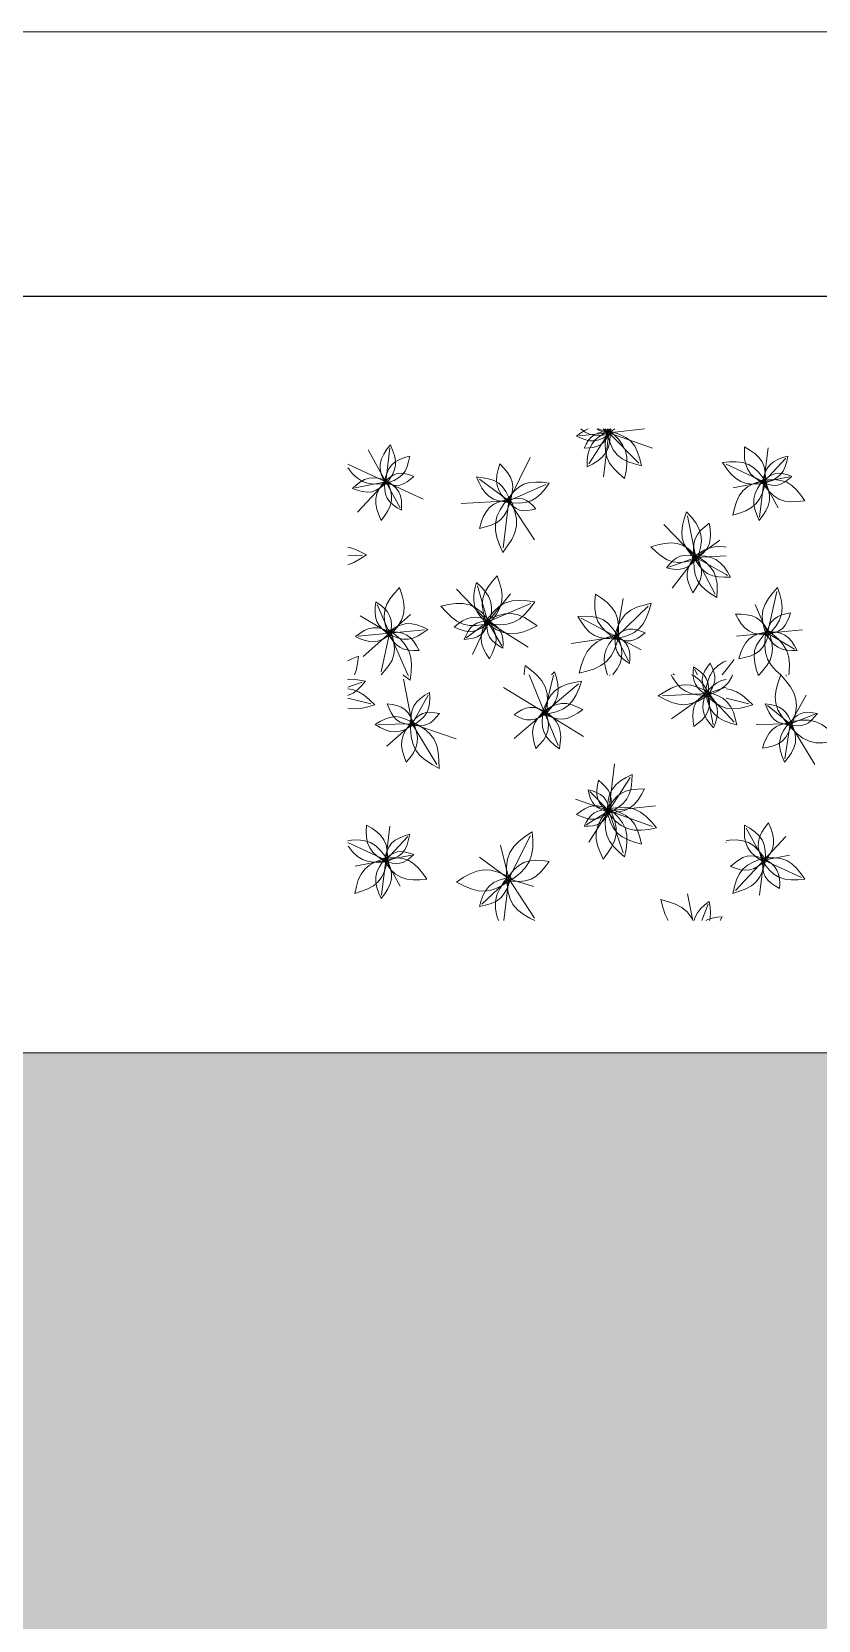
# Model space of a CAD drawing. Header units: metres. Extents: x 0 to 46.1, y -33.1 to 1.9.
# Drawn here: x 16.33 to 20.49, y -7 to 1.4 of the extents above; entities that cross this region are included whole.
import ezdxf

# ---------------------------------------------------------------- set-up
doc = ezdxf.new("R2010")
doc.units = ezdxf.units.M
doc.header["$LTSCALE"] = 0.02
doc.layers.add('AB_EXT_MASSIF', color=8, linetype='Continuous', lineweight=9)
for name, color, linetype, lineweight, true_color in [('DIM', 7, 'Continuous', 13, 0x000000), ('SEEN', 7, 'Continuous', 20, 0x000000), ('SITE', 7, 'Continuous', 25, 0x000000)]:
    doc.layers.add(name, color=color, linetype=linetype, lineweight=lineweight, true_color=true_color)
doc.layers.add('FILL_chambre', color=7, linetype='Continuous', true_color=0xf2e5d8)

msp = doc.modelspace()

# ---------------------------------------------------------------- hatches: boundary and pattern name
at = {"layer": 'FILL_chambre'}
msp.add_hatch(color=256, dxfattribs=at).paths.add_polyline_path([(38.3, -13), (38.3, -4), (5.9, -4), (5.9, -13), (38.3, -13)])

# ---------------------------------------------------------------- linework, layer by layer
at = {"layer": 'AB_EXT_MASSIF', "lineweight": 9, "true_color": 0x606060, "transparency": 33554597}
for points in [[(19.3929, -0.7186), (19.3713, -0.7345), (19.3495, -0.7482), (19.3273, -0.7583), (19.3046, -0.7634), (19.2813, -0.7631), (19.2575, -0.758), (19.2333, -0.7491), (19.2089, -0.7382), (19.2305, -0.7224), (19.2523, -0.7086), (19.2713, -0.7)], [(19.38, -0.72), (19.2236, -0.7366)], [(19.3945, -0.7252), (19.3632, -0.731), (19.3328, -0.7345), (19.3038, -0.7338), (19.2769, -0.7276), (19.252, -0.7153), (19.2323, -0.7)], [(19.3899, -0.7139), (19.3786, -0.735), (19.3664, -0.7546), (19.3524, -0.7713), (19.3361, -0.7842), (19.3172, -0.7931), (19.296, -0.7982), (19.2731, -0.8004), (19.2491, -0.8011), (19.2604, -0.78), (19.2726, -0.7604), (19.2866, -0.7437), (19.3029, -0.7308), (19.3218, -0.7219), (19.343, -0.7168), (19.3659, -0.7146), (19.3899, -0.7139)], [(19.3887, -0.7064), (19.3873, -0.7397), (19.3838, -0.7717), (19.3763, -0.8012), (19.3636, -0.8273), (19.3453, -0.8499), (19.3218, -0.8691), (19.2943, -0.8858), (19.2646, -0.9011), (19.266, -0.8677), (19.2695, -0.8358), (19.2769, -0.8063), (19.2896, -0.7802), (19.308, -0.7576), (19.3315, -0.7384), (19.359, -0.7217), (19.3887, -0.7064)], [(19.38, -0.72), (19.2745, -0.8855)], [(19.3883, -0.7284), (19.3647, -0.722), (19.3425, -0.7143), (19.3227, -0.7042), (19.3175, -0.7)], [(19.38, -0.72), (19.324, -0.7)], [(19.3842, -0.7322), (19.364, -0.7148), (19.3492, -0.7)], [(19.38, -0.72), (19.3522, -0.9536)], [(19.3597, -0.7222), (19.3899, -0.7)], [(19.3776, -0.7405), (19.3606, -0.7014), (19.3601, -0.7)], [(19.38, -0.72), (19.3603, -0.7)], [(19.3737, -0.7017), (19.4039, -0.7278), (19.4311, -0.7549), (19.453, -0.7838), (19.468, -0.8151), (19.4754, -0.849), (19.4758, -0.8853), (19.4709, -0.9234), (19.4631, -0.9625), (19.433, -0.9364), (19.4058, -0.9093), (19.3838, -0.8804), (19.3689, -0.8491), (19.3615, -0.8152), (19.3611, -0.7789), (19.366, -0.7408), (19.3737, -0.7017)], [(19.3658, -0.7288), (19.3812, -0.7)], [(19.367, -0.7068), (19.404, -0.7168), (19.4389, -0.7289), (19.47, -0.7449), (19.496, -0.7657), (19.5166, -0.792), (19.5321, -0.8233), (19.5438, -0.8584), (19.5533, -0.8955), (19.5163, -0.8855), (19.4814, -0.8734), (19.4503, -0.8575), (19.4243, -0.8366), (19.4037, -0.8103), (19.3882, -0.779), (19.3765, -0.7439), (19.367, -0.7068)], [(19.3708, -0.7345), (19.3722, -0.7)], [(19.38, -0.72), (19.3731, -0.7)], [(19.38, -0.72), (19.5682, -0.7)], [(19.38, -0.72), (19.4123, -0.7)], [(19.38, -0.72), (19.3927, -0.7)], [(19.38, -0.72), (19.3824, -0.7)], [(19.38, -0.72), (19.5384, -0.8804)], [(19.38, -0.72), (19.6103, -0.8022)], [(18.2, -0.98), (18.1064, -0.8111)], [(18.1982, -0.9948), (18.1861, -0.9665), (18.1763, -0.9385), (18.1708, -0.911), (18.171, -0.8842), (18.1773, -0.8582), (18.1892, -0.8328), (18.2055, -0.808), (18.2241, -0.7835), (18.2362, -0.8118), (18.246, -0.8398), (18.2515, -0.8673), (18.2513, -0.8941), (18.245, -0.9201), (18.2331, -0.9454), (18.2168, -0.9703), (18.1982, -0.9948)], [(18.2, -0.98), (18.222, -0.8004)], [(20.2077, -0.9939), (20.1795, -0.9771), (20.1535, -0.959), (20.1315, -0.9387), (20.1149, -0.9155), (20.104, -0.889), (20.0984, -0.8597), (20.0969, -0.828), (20.0975, -0.7952), (20.1258, -0.812), (20.1518, -0.8301), (20.1737, -0.8504), (20.1904, -0.8736), (20.2013, -0.9), (20.2069, -0.9294), (20.2084, -0.9611), (20.2077, -0.9939)], [(20.2, -0.98), (20.222, -0.8004)], [(18.2, -0.98), (18, -0.8867)], [(18.2165, -0.9877), (18.179, -0.9911), (18.1427, -0.9919), (18.1087, -0.9879), (18.0776, -0.9775), (18.0497, -0.9603), (18.0247, -0.9369), (18.002, -0.9086), (18, -0.9057)], [(18.1904, -0.9903), (18.1969, -0.962), (18.2049, -0.9352), (18.216, -0.9112), (18.231, -0.8909), (18.2502, -0.8745), (18.2734, -0.8618), (18.2995, -0.8519), (18.3273, -0.8435), (18.3209, -0.8718), (18.3128, -0.8986), (18.3017, -0.9226), (18.2867, -0.9429), (18.2675, -0.9593), (18.2444, -0.972), (18.2182, -0.9819), (18.1904, -0.9903)], [(18.8535, -1.0947), (18.8319, -1.0721), (18.8127, -1.0489), (18.7977, -1.0247), (18.7884, -0.9991), (18.7852, -0.9721), (18.7875, -0.9437), (18.7942, -0.9143), (18.8032, -0.8844), (18.8248, -0.907), (18.844, -0.9302), (18.859, -0.9544), (18.8683, -0.98), (18.8716, -1.007), (18.8692, -1.0354), (18.8625, -1.0648), (18.8535, -1.0947)], [(18.85, -1.08), (18.964, -0.8519)], [(20, -0.9057), (19.9805, -0.8776), (20, -0.8759)], [(20, -0.8759), (20.018, -0.8742), (20.0543, -0.8734), (20.0883, -0.8775), (20.1194, -0.8878), (20.1473, -0.905), (20.1723, -0.9285), (20.195, -0.9568), (20.2165, -0.9877)], [(20.2, -0.98), (20, -0.8867)], [(20.2165, -0.9877), (20.179, -0.9911), (20.1427, -0.9919), (20.1087, -0.9879), (20.0776, -0.9775), (20.0497, -0.9603), (20.0247, -0.9369), (20.002, -0.9086), (20, -0.9057)], [(20.1904, -0.9903), (20.1969, -0.962), (20.2049, -0.9352), (20.216, -0.9112), (20.231, -0.8909), (20.2502, -0.8745), (20.2734, -0.8618), (20.2995, -0.8519), (20.3273, -0.8435), (20.3209, -0.8718), (20.3128, -0.8986), (20.3017, -0.9226), (20.2867, -0.9429), (20.2675, -0.9593), (20.2444, -0.972), (20.2182, -0.9819), (20.1904, -0.9903)], [(20.2, -0.98), (20.3163, -0.8552)], [(18.2133, -0.9774), (18.1922, -0.9959), (18.1708, -1.0122), (18.1485, -1.0246), (18.1253, -1.032), (18.101, -1.0339), (18.0757, -1.0307), (18.0497, -1.0236), (18.0232, -1.0144), (18.0443, -0.9959), (18.0658, -0.9796), (18.088, -0.9671), (18.1112, -0.9598), (18.1355, -0.9579), (18.1608, -0.9611), (18.1869, -0.9682), (18.2133, -0.9774)], [(18.2, -0.98), (18.0384, -1.0114)], [(18.2, -0.98), (18.05, -1.1408)], [(18.2019, -0.9647), (18.2144, -0.994), (18.2246, -1.023), (18.2302, -1.0514), (18.23, -1.0792), (18.2235, -1.1061), (18.2111, -1.1324), (18.1943, -1.1581), (18.175, -1.1835), (18.1625, -1.1542), (18.1523, -1.1252), (18.1467, -1.0967), (18.1469, -1.069), (18.1534, -1.042), (18.1658, -1.0158), (18.1826, -0.9901), (18.2019, -0.9647)], [(18.1888, -0.9822), (18.2065, -0.9667), (18.2245, -0.953), (18.2432, -0.9426), (18.2627, -0.9364), (18.283, -0.9348), (18.3042, -0.9375), (18.3261, -0.9435), (18.3482, -0.9512), (18.3306, -0.9666), (18.3126, -0.9803), (18.2939, -0.9908), (18.2744, -0.997), (18.2541, -0.9985), (18.2329, -0.9958), (18.211, -0.9899), (18.1888, -0.9822)], [(18.1937, -0.9687), (18.2167, -0.9824), (18.2379, -0.9971), (18.2557, -1.0136), (18.2693, -1.0325), (18.2781, -1.054), (18.2827, -1.0779), (18.2839, -1.1036), (18.2834, -1.1304), (18.2604, -1.1167), (18.2392, -1.102), (18.2214, -1.0855), (18.2078, -1.0666), (18.199, -1.045), (18.1944, -1.0211), (18.1932, -0.9954), (18.1937, -0.9687)], [(18.2, -0.98), (18.2762, -1.1174)], [(18.2, -0.98), (18.3983, -1.0724)], [(18.8628, -1.0895), (18.8301, -1.0858), (18.799, -1.0802), (18.7706, -1.0708), (18.7459, -1.0565), (18.725, -1.037), (18.7078, -1.0126), (18.6933, -0.9844), (18.6804, -0.9543), (18.713, -0.9579), (18.7441, -0.9636), (18.7725, -0.9729), (18.7973, -0.9872), (18.8181, -1.0067), (18.8353, -1.0312), (18.8498, -1.0593), (18.8628, -1.0895)], [(18.85, -1.08), (18.695, -0.9651)], [(18.8338, -1.087), (18.8554, -1.0577), (18.8781, -1.0309), (18.9029, -1.0089), (18.9303, -0.993), (18.9606, -0.9838), (18.9936, -0.9808), (19.0287, -0.9825), (19.0648, -0.9868), (19.0432, -1.0161), (19.0205, -1.0429), (18.9958, -1.0649), (18.9684, -1.0808), (18.938, -1.09), (18.905, -1.093), (18.87, -1.0913), (18.8338, -1.087)], [(18.85, -1.08), (19.0463, -0.9948)], [(20.2124, -0.9668), (20.2041, -1.0032), (20.1937, -1.0378), (20.1794, -1.0687), (20.1601, -1.0949), (20.1353, -1.116), (20.1054, -1.1324), (20.0717, -1.1452), (20.0359, -1.156), (20.0442, -1.1195), (20.0546, -1.085), (20.0689, -1.054), (20.0882, -1.0278), (20.113, -1.0067), (20.1428, -0.9904), (20.1765, -0.9776), (20.2124, -0.9668)], [(20.2, -0.98), (20.0384, -1.0114)], [(20.2019, -0.9647), (20.2144, -0.994), (20.2246, -1.023), (20.2302, -1.0514), (20.23, -1.0792), (20.2235, -1.1061), (20.2111, -1.1324), (20.1943, -1.1581), (20.175, -1.1835), (20.1625, -1.1542), (20.1523, -1.1252), (20.1467, -1.0967), (20.1469, -1.069), (20.1534, -1.042), (20.1658, -1.0158), (20.1826, -0.9901), (20.2019, -0.9647)], [(20.2, -0.98), (20.1772, -1.166)], [(20.1837, -0.9724), (20.2207, -0.969), (20.2566, -0.9682), (20.2902, -0.9722), (20.321, -0.9824), (20.3485, -0.9994), (20.3732, -1.0226), (20.3957, -1.0506), (20.4169, -1.0811), (20.3799, -1.0845), (20.344, -1.0853), (20.3104, -1.0813), (20.2796, -1.0711), (20.252, -1.0541), (20.2274, -1.0309), (20.2049, -1.0029), (20.1837, -0.9724)], [(20.1888, -0.9822), (20.2065, -0.9667), (20.2245, -0.953), (20.2432, -0.9426), (20.2627, -0.9364), (20.283, -0.9348), (20.3042, -0.9375), (20.3261, -0.9435), (20.3482, -0.9512), (20.3306, -0.9666), (20.3126, -0.9803), (20.2939, -0.9908), (20.2744, -0.997), (20.2541, -0.9985), (20.2329, -0.9958), (20.211, -0.9899), (20.1888, -0.9822)], [(20.2, -0.98), (20.3355, -0.9537)], [(20.2, -0.98), (20.2762, -1.1174)], [(18.85, -1.08), (18.598, -1.0952)], [(18.8616, -1.069), (18.8523, -1.1007), (18.8412, -1.1306), (18.827, -1.1571), (18.8085, -1.1792), (18.7854, -1.1965), (18.7582, -1.2093), (18.7277, -1.2187), (18.6955, -1.2263), (18.7049, -1.1946), (18.7159, -1.1647), (18.7302, -1.1382), (18.7487, -1.1161), (18.7717, -1.0988), (18.799, -1.086), (18.8294, -1.0766), (18.8616, -1.069)], [(18.8524, -1.0595), (18.8695, -1.0986), (18.8834, -1.1374), (18.8912, -1.1754), (18.8913, -1.2126), (18.8828, -1.2488), (18.8665, -1.2841), (18.8442, -1.3187), (18.8187, -1.3529), (18.8015, -1.3138), (18.7877, -1.275), (18.7798, -1.237), (18.7798, -1.1998), (18.7882, -1.1636), (18.8045, -1.1283), (18.8268, -1.0937), (18.8524, -1.0595)], [(18.85, -1.08), (18.8214, -1.3295)], [(18.8391, -1.0768), (18.8619, -1.0712), (18.8842, -1.0674), (18.9055, -1.0668), (18.9255, -1.0703), (18.9443, -1.0783), (18.9618, -1.0905), (18.9784, -1.1059), (18.9944, -1.1229), (18.9717, -1.1284), (18.9494, -1.1322), (18.9281, -1.1329), (18.908, -1.1293), (18.8893, -1.1213), (18.8718, -1.1092), (18.8552, -1.0938), (18.8391, -1.0768)], [(18.85, -1.08), (18.9863, -1.2863)], [(19.8436, -1.3982), (19.8183, -1.3695), (19.7957, -1.3403), (19.7785, -1.31), (19.7683, -1.2783), (19.7655, -1.2451), (19.7697, -1.2105), (19.7792, -1.1748), (19.7915, -1.1386), (19.8169, -1.1672), (19.8394, -1.1965), (19.8566, -1.2268), (19.8669, -1.2585), (19.8697, -1.2917), (19.8655, -1.3263), (19.856, -1.3619), (19.8436, -1.3982)], [(19.84, -1.38), (19.7957, -1.1593)], [(19.84, -1.38), (19.6712, -1.2057)], [(19.8347, -1.3937), (19.83, -1.3637), (19.8275, -1.3346), (19.829, -1.307), (19.8358, -1.2815), (19.8481, -1.2582), (19.8657, -1.237), (19.8873, -1.2173), (19.9111, -1.1984), (19.9157, -1.2284), (19.9182, -1.2575), (19.9167, -1.285), (19.91, -1.3106), (19.8976, -1.3339), (19.88, -1.3551), (19.8584, -1.3748), (19.8347, -1.3937)], [(18, -1.3251), (18.0266, -1.3323), (18.0623, -1.3474), (18.0981, -1.3657), (18.0645, -1.3878), (18.0308, -1.4068), (18, -1.4189)], [(19.8579, -1.3842), (19.8216, -1.3953), (19.786, -1.4035), (19.7517, -1.4065), (19.7189, -1.4028), (19.6879, -1.3916), (19.6585, -1.3736), (19.6303, -1.3504), (19.6027, -1.3244), (19.639, -1.3133), (19.6745, -1.3051), (19.7089, -1.302), (19.7417, -1.3058), (19.7727, -1.317), (19.8021, -1.335), (19.8303, -1.3582), (19.8579, -1.3842)], [(19.8206, -1.3811), (19.8541, -1.359), (19.8879, -1.3399), (19.9219, -1.3266), (19.9564, -1.3207), (19.9913, -1.3228), (20, -1.3251)], [(19.84, -1.38), (19.9669, -1.2881)], [(18, -1.3711), (18.0759, -1.3669)], [(19.8517, -1.3759), (19.8351, -1.3954), (19.8179, -1.4131), (19.7995, -1.4274), (19.7794, -1.4372), (19.7577, -1.4422), (19.7344, -1.4427), (19.7098, -1.4399), (19.6846, -1.4351), (19.7012, -1.4156), (19.7184, -1.3979), (19.7369, -1.3836), (19.7569, -1.3737), (19.7786, -1.3688), (19.802, -1.3682), (19.8265, -1.3711), (19.8517, -1.3759)], [(19.84, -1.38), (19.698, -1.4304)], [(19.84, -1.38), (19.7143, -1.5425)], [(19.8412, -1.366), (19.8536, -1.3923), (19.8638, -1.4184), (19.8698, -1.4442), (19.8705, -1.4695), (19.8654, -1.4943), (19.855, -1.5186), (19.8404, -1.5426), (19.8237, -1.5663), (19.8113, -1.54), (19.8011, -1.5139), (19.7951, -1.4881), (19.7944, -1.4628), (19.7995, -1.438), (19.8099, -1.4137), (19.8245, -1.3897), (19.8412, -1.366)], [(19.8261, -1.3721), (19.8591, -1.3718), (19.8908, -1.3736), (19.9202, -1.3795), (19.9465, -1.3907), (19.9697, -1.4076), (19.9898, -1.4298), (20, -1.4448)], [(20, -1.4848), (19.9913, -1.4848), (19.9596, -1.483), (19.9302, -1.4771), (19.9039, -1.466), (19.8807, -1.449), (19.8606, -1.4268), (19.8427, -1.4006), (19.8261, -1.3721)], [(19.8316, -1.364), (19.8632, -1.3838), (19.8922, -1.405), (19.9166, -1.4286), (19.9349, -1.4553), (19.9466, -1.4856), (19.9522, -1.5191), (19.9531, -1.555), (19.9515, -1.5922), (19.9199, -1.5724), (19.8909, -1.5513), (19.8665, -1.5277), (19.8482, -1.5009), (19.8365, -1.4707), (19.8309, -1.4372), (19.83, -1.4013), (19.8316, -1.364)], [(19.84, -1.38), (20, -1.3711)], [(19.84, -1.38), (19.9419, -1.574)], [(19.84, -1.38), (20, -1.4707)], [(18.7362, -1.7383), (18.7239, -1.7017), (18.7145, -1.6657), (18.7104, -1.6307), (18.7133, -1.5972), (18.7238, -1.5652), (18.7413, -1.5347), (18.7641, -1.5053), (18.7899, -1.4765), (18.8022, -1.5131), (18.8116, -1.5491), (18.8157, -1.5841), (18.8128, -1.6176), (18.8023, -1.6495), (18.7848, -1.6801), (18.762, -1.7095), (18.7362, -1.7383)], [(20, -1.4448), (20.0077, -1.456), (20.0243, -1.4845), (20, -1.4848)], [(20, -1.4707), (20.0084, -1.4755)], [(18.216, -1.7981), (18.2043, -1.7616), (18.1954, -1.7257), (18.1919, -1.691), (18.1953, -1.6578), (18.2061, -1.6262), (18.2239, -1.5962), (18.247, -1.5673), (18.273, -1.539), (18.2847, -1.5756), (18.2936, -1.6115), (18.2971, -1.6462), (18.2937, -1.6794), (18.2829, -1.711), (18.2651, -1.741), (18.242, -1.7699), (18.216, -1.7981)], [(18.74, -1.72), (18.5738, -1.5468)], [(18.7445, -1.7357), (18.7202, -1.7124), (18.6983, -1.6884), (18.681, -1.6631), (18.6697, -1.6361), (18.6649, -1.6072), (18.666, -1.5766), (18.6717, -1.5447), (18.6799, -1.512), (18.7042, -1.5353), (18.7261, -1.5592), (18.7434, -1.5845), (18.7547, -1.6116), (18.7595, -1.6404), (18.7584, -1.6711), (18.7527, -1.703), (18.7445, -1.7357)], [(18.74, -1.72), (18.6851, -1.5299)], [(18.74, -1.72), (18.8605, -1.5725)], [(19.4284, -1.8171), (19.3957, -1.7953), (19.3657, -1.7722), (19.3407, -1.7467), (19.3222, -1.718), (19.3107, -1.6858), (19.3058, -1.6504), (19.3058, -1.6125), (19.3086, -1.5733), (19.3413, -1.5951), (19.3713, -1.6182), (19.3963, -1.6437), (19.4148, -1.6724), (19.4262, -1.7046), (19.4312, -1.74), (19.4311, -1.7779), (19.4284, -1.8171)], [(20.216, -1.7981), (20.2043, -1.7616), (20.1954, -1.7257), (20.1919, -1.691), (20.1953, -1.6578), (20.2061, -1.6262), (20.2239, -1.5962), (20.247, -1.5673), (20.273, -1.539), (20.2847, -1.5756), (20.2936, -1.6115), (20.2971, -1.6462), (20.2937, -1.6794), (20.2829, -1.711), (20.2651, -1.741), (20.242, -1.7699), (20.216, -1.7981)], [(20.22, -1.78), (20.2684, -1.5598)], [(18.2255, -1.7925), (18.2027, -1.7759), (18.182, -1.7583), (18.1649, -1.7392), (18.1526, -1.7181), (18.1454, -1.6946), (18.143, -1.6691), (18.1443, -1.642), (18.1475, -1.614), (18.1702, -1.6307), (18.191, -1.6482), (18.2081, -1.6673), (18.2204, -1.6884), (18.2276, -1.7119), (18.2299, -1.7374), (18.2287, -1.7645), (18.2255, -1.7925)], [(18.22, -1.78), (18.1537, -1.6283)], [(18.7587, -1.7262), (18.7189, -1.7345), (18.68, -1.7398), (18.643, -1.7396), (18.6084, -1.7323), (18.5764, -1.7173), (18.5467, -1.6952), (18.5189, -1.6676), (18.492, -1.6371), (18.5318, -1.6288), (18.5707, -1.6235), (18.6077, -1.6237), (18.6423, -1.631), (18.6743, -1.646), (18.704, -1.6681), (18.7318, -1.6957), (18.7587, -1.7262)], [(18.7204, -1.7184), (18.7571, -1.7009), (18.7936, -1.6864), (18.8296, -1.6777), (18.865, -1.6765), (18.8997, -1.6834), (18.9339, -1.6978), (18.9675, -1.718), (19.001, -1.7412), (18.9642, -1.7588), (18.9277, -1.7732), (18.8917, -1.7819), (18.8563, -1.7831), (18.8216, -1.7762), (18.7874, -1.7618), (18.7538, -1.7417), (18.7204, -1.7184)], [(18.7212, -1.728), (18.7464, -1.6943), (18.7729, -1.6635), (18.8017, -1.6382), (18.8335, -1.6201), (18.8687, -1.6097), (18.9069, -1.6065), (18.9474, -1.6088), (18.9891, -1.614), (18.9639, -1.6477), (18.9375, -1.6785), (18.9087, -1.7038), (18.8768, -1.7219), (18.8417, -1.7323), (18.8035, -1.7355), (18.763, -1.7332), (18.7212, -1.728)], [(18.74, -1.72), (18.9677, -1.6231)], [(19.4062, -1.8134), (19.4169, -1.7752), (19.4297, -1.7391), (19.4465, -1.7071), (19.4683, -1.6803), (19.4957, -1.6593), (19.5282, -1.6434), (19.5646, -1.6317), (19.6031, -1.6221), (19.5924, -1.6603), (19.5796, -1.6963), (19.5629, -1.7284), (19.541, -1.7551), (19.5136, -1.7762), (19.4811, -1.792), (19.4447, -1.8038), (19.4062, -1.8134)], [(19.42, -1.8), (19.4552, -1.5964)], [(19.42, -1.8), (19.5874, -1.6374)], [(20.22, -1.78), (20.1537, -1.6283)], [(20.2109, -1.7881), (20.2188, -1.7642), (20.2279, -1.7416), (20.2395, -1.7218), (20.2541, -1.7054), (20.2721, -1.6929), (20.2931, -1.6838), (20.3166, -1.6773), (20.3413, -1.6723), (20.3334, -1.6963), (20.3242, -1.7188), (20.3127, -1.7386), (20.2981, -1.755), (20.2801, -1.7676), (20.259, -1.7767), (20.2356, -1.7831), (20.2109, -1.7881)], [(18.2336, -1.7787), (18.2107, -1.7952), (18.1875, -1.8096), (18.164, -1.82), (18.1399, -1.8252), (18.1153, -1.8247), (18.0902, -1.8191), (18.0647, -1.8095), (18.039, -1.7977), (18.0619, -1.7812), (18.0851, -1.7668), (18.1086, -1.7564), (18.1327, -1.7512), (18.1573, -1.7516), (18.1824, -1.7573), (18.2079, -1.7669), (18.2336, -1.7787)], [(18.22, -1.78), (18.0648, -1.6889)], [(18.2237, -1.7631), (18.2346, -1.7971), (18.2429, -1.8306), (18.2462, -1.8629), (18.243, -1.8938), (18.2329, -1.9232), (18.2163, -1.9512), (18.1948, -1.9781), (18.1747, -2)], [(18.2048, -1.7815), (18.2304, -1.763), (18.2563, -1.747), (18.2826, -1.7354), (18.3094, -1.7296), (18.3369, -1.73), (18.3649, -1.7363), (18.3934, -1.7471), (18.4221, -1.7602), (18.3965, -1.7787), (18.3707, -1.7947), (18.3444, -1.8063), (18.3175, -1.8121), (18.29, -1.8117), (18.262, -1.8054), (18.2335, -1.7946), (18.2048, -1.7815)], [(18.2118, -1.7613), (18.2459, -1.7862), (18.277, -1.8125), (18.3027, -1.8411), (18.3212, -1.8729), (18.3319, -1.9081), (18.3355, -1.9464), (18.3336, -1.987), (18.3321, -2)], [(18.22, -1.78), (18.3308, -1.6816)], [(18.22, -1.78), (18.4047, -1.7619)], [(18.7534, -1.7178), (18.7317, -1.7357), (18.7096, -1.7514), (18.6869, -1.7632), (18.6634, -1.7698), (18.639, -1.7709), (18.6137, -1.7669), (18.5878, -1.759), (18.5616, -1.7489), (18.5833, -1.7311), (18.6054, -1.7154), (18.6281, -1.7036), (18.6516, -1.6969), (18.676, -1.6958), (18.7013, -1.6998), (18.7272, -1.7078), (18.7534, -1.7178)], [(18.7494, -1.713), (18.7399, -1.7353), (18.7294, -1.7561), (18.7168, -1.7742), (18.7015, -1.7888), (18.6832, -1.7994), (18.6623, -1.8065), (18.6394, -1.8108), (18.6153, -1.8136), (18.6247, -1.7913), (18.6353, -1.7704), (18.6479, -1.7523), (18.6632, -1.7378), (18.6814, -1.7272), (18.7023, -1.7201), (18.7253, -1.7158), (18.7494, -1.713)], [(18.74, -1.72), (18.626, -1.8056)], [(18.74, -1.72), (18.658, -1.8925)], [(18.7394, -1.7053), (18.7557, -1.7309), (18.7697, -1.7566), (18.7793, -1.7825), (18.7834, -1.8086), (18.7814, -1.8349), (18.7738, -1.8615), (18.762, -1.8882), (18.7478, -1.915), (18.7315, -1.8894), (18.7175, -1.8637), (18.7078, -1.8378), (18.7037, -1.8117), (18.7057, -1.7854), (18.7133, -1.7589), (18.7252, -1.7321), (18.7394, -1.7053)], [(18.734, -1.7096), (18.7556, -1.722), (18.7755, -1.7353), (18.7924, -1.7504), (18.8053, -1.7678), (18.8139, -1.7877), (18.8186, -1.8099), (18.8201, -1.8339), (18.82, -1.8588), (18.7984, -1.8464), (18.7785, -1.833), (18.7616, -1.8179), (18.7486, -1.8005), (18.74, -1.7806), (18.7354, -1.7584), (18.7339, -1.7345), (18.734, -1.7096)], [(18.74, -1.72), (18.8131, -1.8468)], [(18.74, -1.72), (18.9529, -1.8548)], [(19.4354, -1.8081), (19.3995, -1.8096), (19.365, -1.8086), (19.3328, -1.8032), (19.3037, -1.7919), (19.278, -1.7743), (19.2553, -1.7508), (19.2351, -1.7228), (19.2161, -1.6924), (19.2519, -1.6909), (19.2864, -1.6918), (19.3186, -1.6973), (19.3477, -1.7086), (19.3734, -1.7262), (19.3961, -1.7497), (19.4164, -1.7777), (19.4354, -1.8081)], [(19.42, -1.8), (19.2336, -1.7016)], [(19.4086, -1.8016), (19.4273, -1.7869), (19.4462, -1.7739), (19.4656, -1.7643), (19.4856, -1.759), (19.5063, -1.7584), (19.5276, -1.7622), (19.5494, -1.7693), (19.5714, -1.7782), (19.5528, -1.793), (19.5339, -1.806), (19.5145, -1.8156), (19.4945, -1.8209), (19.4738, -1.8214), (19.4525, -1.8177), (19.4307, -1.8106), (19.4086, -1.8016)], [(20.2328, -1.7875), (20.2022, -1.7874), (20.1727, -1.7852), (20.1455, -1.7794), (20.1211, -1.7686), (20.0999, -1.7526), (20.0814, -1.7317), (20.0652, -1.707), (20.0502, -1.6804), (20.0808, -1.6805), (20.1102, -1.6826), (20.1375, -1.6885), (20.1618, -1.6992), (20.1831, -1.7153), (20.2015, -1.7362), (20.2177, -1.7608), (20.2328, -1.7875)], [(20.1692, -2), (20.1597, -1.9704), (20.1515, -1.937), (20.1482, -1.9046), (20.1513, -1.8737), (20.1615, -1.8443), (20.178, -1.8163), (20.1995, -1.7894), (20.2237, -1.7631)], [(20.2237, -1.7631), (20.2346, -1.7971), (20.2429, -1.8306), (20.2462, -1.8629), (20.243, -1.8938), (20.2329, -1.9232), (20.2163, -1.9512), (20.1948, -1.9781), (20.1747, -2)], [(20.2899, -2), (20.2636, -1.9778), (20.2379, -1.9491), (20.2194, -1.9173), (20.2087, -1.8822), (20.2051, -1.8439), (20.207, -1.8032), (20.2118, -1.7613)], [(20.2118, -1.7613), (20.2459, -1.7862), (20.277, -1.8125), (20.3027, -1.8411), (20.3212, -1.8729), (20.3319, -1.9081), (20.3355, -1.9464), (20.3336, -1.987), (20.3321, -2)], [(20.22, -1.78), (20.4047, -1.7619)], [(18.22, -1.78), (18.0546, -1.7962)], [(18.22, -1.78), (18.0801, -1.9042)], [(18.22, -1.78), (18.1749, -1.9851)], [(18.2082, -1.7731), (18.2364, -1.7732), (18.2636, -1.7752), (18.2887, -1.7806), (18.3111, -1.7905), (18.3307, -1.8053), (18.3477, -1.8245), (18.3626, -1.8473), (18.3765, -1.8718), (18.3483, -1.8717), (18.3212, -1.8698), (18.2961, -1.8643), (18.2736, -1.8544), (18.254, -1.8397), (18.237, -1.8204), (18.2221, -1.7977), (18.2082, -1.7731)], [(18.22, -1.78), (18.3161, -2)], [(19.42, -1.8), (19.1811, -1.8343)], [(19.4349, -1.7855), (19.4233, -1.8268), (19.4095, -1.8657), (19.3914, -1.9003), (19.3679, -1.9291), (19.3383, -1.9519), (19.3033, -1.9689), (19.264, -1.9816), (19.2224, -1.992), (19.234, -1.9507), (19.2478, -1.9118), (19.2659, -1.8773), (19.2894, -1.8484), (19.319, -1.8257), (19.354, -1.8086), (19.3933, -1.7959), (19.4349, -1.7855)], [(19.3731, -2), (19.3693, -1.9896), (19.3597, -1.9571), (19.355, -1.9255), (19.3567, -1.895), (19.3654, -1.8657), (19.3804, -1.8375), (19.4003, -1.8101), (19.4229, -1.7833)], [(19.4229, -1.7833), (19.4351, -1.8162), (19.4447, -1.8486), (19.4494, -1.8802), (19.4477, -1.9108), (19.439, -1.9401), (19.424, -1.9683), (19.4041, -1.9956), (19.4004, -2)], [(19.4148, -1.7894), (19.4351, -1.8029), (19.4537, -1.8172), (19.4692, -1.833), (19.4806, -1.8508), (19.4877, -1.8708), (19.4908, -1.8927), (19.4908, -1.9162), (19.4891, -1.9405), (19.4688, -1.927), (19.4502, -1.9127), (19.4347, -1.8969), (19.4232, -1.8791), (19.4161, -1.8591), (19.4131, -1.8372), (19.4131, -1.8137), (19.4148, -1.7894)], [(19.42, -1.8), (19.4831, -1.9284)], [(19.42, -1.8), (19.5502, -1.8687)], [(20.22, -1.78), (20.0546, -1.7962)], [(20.2315, -1.7698), (20.2216, -1.8), (20.21, -1.8284), (20.1954, -1.8535), (20.177, -1.8741), (20.1543, -1.89), (20.1277, -1.9015), (20.0981, -1.9096), (20.0669, -1.9159), (20.0769, -1.8857), (20.0884, -1.8573), (20.103, -1.8322), (20.1214, -1.8116), (20.1441, -1.7957), (20.1707, -1.7842), (20.2003, -1.7761), (20.2315, -1.7698)], [(20.2082, -1.7731), (20.2364, -1.7732), (20.2636, -1.7752), (20.2887, -1.7806), (20.3111, -1.7905), (20.3307, -1.8053), (20.3477, -1.8245), (20.3626, -1.8473), (20.3765, -1.8718), (20.3483, -1.8717), (20.3212, -1.8698), (20.2961, -1.8643), (20.2736, -1.8544), (20.254, -1.8397), (20.237, -1.8204), (20.2221, -1.7977), (20.2082, -1.7731)], [(20.22, -1.78), (20.363, -1.8639)], [(18, -1.9259), (18.0197, -1.9165), (18.0561, -1.9022), (18.0506, -1.941), (18.0428, -1.9779), (18.0347, -2)], [(19.9173, -2), (19.9318, -1.9766), (19.9558, -1.9525), (19.9856, -1.9328), (20, -1.9259)], [(20, -1.9733), (20.0427, -1.9192)], [(18.3321, -2), (18.3288, -2.029), (18.2947, -2.004), (18.2899, -2)], [(18.3161, -2), (18.3194, -2.0076)], [(18.9318, -2), (18.9322, -1.9933), (18.9379, -1.9519), (18.971, -1.9773), (18.9968, -2)], [(19.04, -2.2), (18.9577, -2)], [(18.9968, -2), (19.0012, -2.0039), (19.0259, -2.0327), (19.0435, -2.0644), (19.0533, -2.0994), (19.0561, -2.1372), (19.0534, -2.1773), (19.0477, -2.2187)], [(19.0972, -2), (19.1023, -2.017), (19.1095, -2.0495), (19.1121, -2.0809), (19.1084, -2.1107), (19.098, -2.139), (19.0814, -2.1657), (19.06, -2.1913), (19.0361, -2.2163)], [(19.04, -2.2), (19.0879, -2.0024)], [(19.0769, -2), (19.0924, -1.9838), (19.0972, -2)], [(19.3854, -2), (19.3848, -2.0034)], [(19.9149, -2.1087), (19.8793, -2.1087), (19.8449, -2.1064), (19.8132, -2.0997), (19.7847, -2.0873), (19.7598, -2.0688), (19.7382, -2.0445), (19.7191, -2.0159), (19.7101, -2)], [(19.7275, -2), (19.7185, -1.9948)], [(19.8174, -2), (19.8317, -2.0062), (19.8566, -2.0248), (19.8782, -2.049), (19.8973, -2.0777), (19.9149, -2.1087)], [(19.8266, -2), (19.8263, -1.9836), (19.8276, -1.959), (19.8484, -1.9722), (19.8674, -1.9864), (19.8812, -2)], [(19.9054, -2.1106), (19.8847, -2.0973), (19.8656, -2.0832), (19.8496, -2.0674), (19.8377, -2.0496), (19.8302, -2.0295), (19.8267, -2.0073), (19.8266, -2)], [(19.8487, -2), (19.8338, -1.9711)], [(19.8988, -2.1122), (19.8883, -2.0892), (19.8797, -2.0664), (19.8746, -2.0439), (19.8742, -2.0219), (19.8788, -2.0004), (19.879, -2)], [(19.879, -2), (19.8881, -1.9793), (19.901, -1.9586), (19.9157, -1.9381), (19.9263, -1.961), (19.9349, -1.9839), (19.9385, -2)], [(19.8812, -2), (19.8834, -2.0022), (19.8953, -2.02), (19.9029, -2.0401), (19.9064, -2.0622), (19.9067, -2.086), (19.9054, -2.1106)], [(19.8882, -2.1149), (19.8938, -2.0761), (19.9016, -2.0392), (19.9139, -2.0056), (19.9173, -2)], [(19.9385, -2), (19.94, -2.0063), (19.9404, -2.0283), (19.9357, -2.0499), (19.9264, -2.0709), (19.9136, -2.0917), (19.8988, -2.1122)], [(19.9789, -2), (20, -1.9733)], [(20.0347, -2), (20.0305, -2.0114), (20.0126, -2.0404), (20, -2.0531)], [(20.1747, -2), (20.1706, -2.0044), (20.1692, -2)], [(20.3438, -2.2795), (20.3167, -2.2487), (20.2927, -2.2172), (20.2744, -2.1847), (20.2635, -2.1506), (20.2607, -2.115), (20.2653, -2.0779), (20.2756, -2.0398), (20.289, -2.0009), (20.3161, -2.0318), (20.3401, -2.0632), (20.3585, -2.0958), (20.3694, -2.1298), (20.3722, -2.1654), (20.3676, -2.2025), (20.3572, -2.2407), (20.3438, -2.2795)], [(20.3161, -2), (20.3194, -2.0076)], [(18, -2.0248), (18.0021, -2.0243), (18.0309, -2.0239), (18.0611, -2.0278), (18.0921, -2.0339), (18.0714, -2.0578), (18.05, -2.0794), (18.0271, -2.0968), (18.0023, -2.1087), (18, -2.1092)], [(18, -2.0656), (18.0755, -2.0396)], [(18, -2.0749), (18.024, -2.0779), (18.0557, -2.0896), (18.0856, -2.1083), (18.1142, -2.1323), (18.1421, -2.1592), (18.1049, -2.1702), (18.0685, -2.1782), (18.0333, -2.181), (18, -2.1768)], [(18.34, -2.26), (18.2934, -2.0232)], [(18.3331, -2.2725), (18.3324, -2.243), (18.3337, -2.2145), (18.3387, -2.188), (18.3484, -2.1642), (18.3634, -2.1432), (18.3831, -2.1249), (18.4065, -2.1086), (18.4319, -2.0933), (18.4326, -2.1229), (18.4313, -2.1514), (18.4263, -2.1779), (18.4165, -2.2017), (18.4016, -2.2227), (18.3819, -2.241), (18.3585, -2.2573), (18.3331, -2.2725)], [(19.04, -2.2), (18.8234, -2.0666)], [(19.0252, -2.2125), (19.0386, -2.1748), (19.0539, -2.1394), (19.0728, -2.1083), (19.0966, -2.0829), (19.1255, -2.0636), (19.1592, -2.0498), (19.1966, -2.0404), (19.236, -2.0333), (19.2227, -2.0711), (19.2074, -2.1065), (19.1884, -2.1375), (19.1647, -2.163), (19.1357, -2.1823), (19.102, -2.1961), (19.0646, -2.2055), (19.0252, -2.2125)], [(19.04, -2.2), (19.2191, -2.0477)], [(19.9195, -2.0991), (19.8856, -2.1209), (19.8517, -2.1397), (19.8174, -2.1527), (19.7829, -2.1583), (19.7479, -2.1559), (19.7126, -2.146), (19.6771, -2.1305), (19.6414, -2.1119), (19.6753, -2.0901), (19.7092, -2.0713), (19.7435, -2.0583), (19.778, -2.0527), (19.813, -2.0551), (19.8482, -2.0649), (19.8838, -2.0805), (19.9195, -2.0991)], [(19.9053, -2.0869), (19.9095, -2.1158), (19.9116, -2.1439), (19.9099, -2.1704), (19.9032, -2.195), (19.891, -2.2173), (19.8739, -2.2377), (19.8529, -2.2564), (19.8298, -2.2744), (19.8256, -2.2455), (19.8235, -2.2174), (19.8252, -2.1908), (19.8319, -2.1663), (19.8441, -2.1439), (19.8612, -2.1236), (19.8822, -2.1048), (19.9053, -2.0869)], [(19.8974, -2.0864), (19.9162, -2.108), (19.9328, -2.13), (19.9454, -2.1528), (19.9529, -2.1765), (19.9547, -2.2014), (19.9514, -2.2272), (19.944, -2.2538), (19.9345, -2.2808), (19.9157, -2.2592), (19.8991, -2.2372), (19.8865, -2.2144), (19.879, -2.1906), (19.8772, -2.1658), (19.8806, -2.14), (19.8879, -2.1134), (19.8974, -2.0864)], [(20, -2.1768), (19.9999, -2.1768), (19.9682, -2.1651), (19.9383, -2.1464), (19.9097, -2.1224), (19.8818, -2.0955)], [(19.8855, -2.105), (19.9062, -2.0811), (19.9276, -2.0595), (19.9505, -2.0421), (19.9753, -2.0302), (20, -2.0248)], [(20, -2.0531), (19.9886, -2.0646), (19.9588, -2.0843), (19.9247, -2.1005), (19.8882, -2.1149)], [(19.8882, -2.0876), (19.9222, -2.0975), (19.9542, -2.1093), (19.9826, -2.1245), (20, -2.1391)], [(20, -2.2467), (19.9909, -2.2434), (19.9625, -2.2281), (19.9388, -2.2084), (19.9203, -2.1838), (19.9065, -2.1546), (19.8964, -2.122), (19.8882, -2.0876)], [(19.9, -2.1), (20, -2.0656)], [(20, -2.0749), (20.024, -2.0779), (20.0557, -2.0896), (20.0856, -2.1083), (20.1142, -2.1323), (20.1421, -2.1592), (20.1049, -2.1702), (20.0685, -2.1782), (20.0333, -2.181), (20, -2.1768)], [(18, -2.1244), (18.1213, -2.1541)], [(18.3499, -2.268), (18.3239, -2.264), (18.299, -2.2585), (18.2765, -2.25), (18.2571, -2.2378), (18.241, -2.2214), (18.228, -2.2012), (18.2173, -2.1781), (18.2078, -2.1535), (18.2339, -2.1575), (18.2587, -2.163), (18.2812, -2.1715), (18.3007, -2.1837), (18.3168, -2.2001), (18.3298, -2.2203), (18.3405, -2.2434), (18.3499, -2.268)], [(18.34, -2.26), (18.424, -2.1077)], [(19.0522, -2.1991), (19.0314, -2.2134), (19.0105, -2.2258), (18.9893, -2.2346), (18.9678, -2.2388), (18.9458, -2.2379), (18.9236, -2.2324), (18.901, -2.2233), (18.8783, -2.2124), (18.8991, -2.1981), (18.92, -2.1857), (18.9412, -2.1769), (18.9627, -2.1727), (18.9846, -2.1735), (19.0069, -2.179), (19.0295, -2.1881), (19.0522, -2.1991)], [(19.0248, -2.2012), (19.0507, -2.1833), (19.0769, -2.1678), (19.1033, -2.1568), (19.1303, -2.1516), (19.1577, -2.1526), (19.1855, -2.1595), (19.2137, -2.1708), (19.2421, -2.1845), (19.2161, -2.2024), (19.19, -2.2179), (19.1635, -2.2289), (19.1366, -2.2341), (19.1092, -2.2331), (19.0813, -2.2262), (19.0532, -2.2149), (19.0248, -2.2012)], [(19.9, -2.1), (19.6637, -2.1108)], [(19.9, -2.1), (19.7117, -2.2336)], [(19.9, -2.1), (19.9315, -2.2652)], [(19.9, -2.1), (20, -2.2052)], [(20, -2.1244), (20.1213, -2.1541)], [(20, -2.1391), (20.0063, -2.1443), (20.0248, -2.1689), (20.0386, -2.1981), (20.0487, -2.2306), (20.0569, -2.2651), (20.0229, -2.2552), (20, -2.2467)], [(20.3499, -2.268), (20.3239, -2.264), (20.299, -2.2585), (20.2765, -2.25), (20.2571, -2.2378), (20.241, -2.2214), (20.228, -2.2012), (20.2173, -2.1781), (20.2078, -2.1535), (20.2339, -2.1575), (20.2587, -2.163), (20.2812, -2.1715), (20.3007, -2.1837), (20.3168, -2.2001), (20.3298, -2.2203), (20.3405, -2.2434), (20.3499, -2.268)], [(20.34, -2.26), (20.2192, -2.1626)], [(20.34, -2.26), (20.424, -2.1077)], [(18.3548, -2.2597), (18.3287, -2.2756), (18.3025, -2.2892), (18.2762, -2.2984), (18.2498, -2.302), (18.2233, -2.2995), (18.1967, -2.2913), (18.17, -2.2788), (18.1432, -2.2639), (18.1693, -2.248), (18.1955, -2.2344), (18.2218, -2.2252), (18.2482, -2.2216), (18.2747, -2.2241), (18.3013, -2.2323), (18.3281, -2.2448), (18.3548, -2.2597)], [(18.34, -2.26), (18.1601, -2.2636)], [(18.34, -2.26), (18.2052, -2.3777)], [(18.3424, -2.2447), (18.354, -2.2745), (18.3632, -2.3038), (18.3679, -2.3324), (18.3668, -2.3602), (18.3594, -2.3869), (18.3462, -2.4128), (18.3285, -2.4379), (18.3084, -2.4627), (18.2968, -2.433), (18.2876, -2.4036), (18.2829, -2.375), (18.284, -2.3473), (18.2914, -2.3205), (18.3046, -2.2947), (18.3223, -2.2695), (18.3424, -2.2447)], [(18.3292, -2.2642), (18.3441, -2.2455), (18.3598, -2.2285), (18.3766, -2.2147), (18.395, -2.205), (18.4152, -2.1998), (18.4369, -2.1987), (18.4599, -2.2008), (18.4835, -2.2045), (18.4685, -2.2232), (18.4529, -2.2402), (18.4361, -2.254), (18.4177, -2.2637), (18.3975, -2.2689), (18.3758, -2.27), (18.3528, -2.2679), (18.3292, -2.2642)], [(18.3293, -2.2423), (18.3668, -2.2628), (18.4014, -2.285), (18.4309, -2.3103), (18.4536, -2.3396), (18.4691, -2.3734), (18.4777, -2.4113), (18.4812, -2.4523), (18.4819, -2.495), (18.4445, -2.4745), (18.4098, -2.4523), (18.3804, -2.427), (18.3576, -2.3976), (18.3422, -2.3639), (18.3335, -2.326), (18.33, -2.285), (18.3293, -2.2423)], [(18.34, -2.26), (18.5715, -2.3391)], [(18.34, -2.26), (18.4697, -2.4748)], [(19.04, -2.2), (18.8784, -2.3374)], [(19.0435, -2.1857), (19.0521, -2.2148), (19.0585, -2.2434), (19.0607, -2.2709), (19.0575, -2.2971), (19.0484, -2.3219), (19.0338, -2.3453), (19.015, -2.3678), (18.994, -2.3897), (18.9854, -2.3606), (18.979, -2.3321), (18.9768, -2.3045), (18.98, -2.2783), (18.9891, -2.2535), (19.0037, -2.2301), (19.0225, -2.2076), (19.0435, -2.1857)], [(19.0341, -2.1856), (19.0596, -2.2052), (19.0829, -2.2257), (19.102, -2.2479), (19.1156, -2.2724), (19.1232, -2.2994), (19.1253, -2.3286), (19.1232, -2.3596), (19.1188, -2.3915), (19.0932, -2.3719), (19.07, -2.3514), (19.0509, -2.3291), (19.0373, -2.3046), (19.0297, -2.2777), (19.0276, -2.2484), (19.0297, -2.2175), (19.0341, -2.1856)], [(19.04, -2.2), (19.112, -2.375)], [(19.04, -2.2), (19.2454, -2.3265)], [(20, -2.2052), (20.0434, -2.2509)], [(20.34, -2.26), (20.1601, -2.2636)], [(20.3511, -2.2503), (20.3413, -2.2791), (20.3301, -2.3062), (20.3159, -2.3301), (20.2981, -2.3497), (20.2763, -2.3647), (20.2508, -2.3755), (20.2224, -2.383), (20.1925, -2.3888), (20.2023, -2.36), (20.2135, -2.3329), (20.2277, -2.309), (20.2455, -2.2894), (20.2673, -2.2744), (20.2928, -2.2636), (20.3212, -2.2561), (20.3511, -2.2503)], [(20.3424, -2.2447), (20.354, -2.2745), (20.3632, -2.3038), (20.3679, -2.3324), (20.3668, -2.3602), (20.3594, -2.3869), (20.3462, -2.4128), (20.3285, -2.4379), (20.3084, -2.4627), (20.2968, -2.433), (20.2876, -2.4036), (20.2829, -2.375), (20.284, -2.3473), (20.2914, -2.3205), (20.3046, -2.2947), (20.3223, -2.2695), (20.3424, -2.2447)], [(20.34, -2.26), (20.3111, -2.4453)], [(20.3209, -2.2535), (20.3617, -2.2453), (20.4015, -2.2402), (20.4394, -2.2406), (20.4748, -2.2483), (20.5075, -2.2638), (20.5377, -2.2867), (20.566, -2.3151), (20.5933, -2.3466), (20.5525, -2.3547), (20.5127, -2.3599), (20.4748, -2.3595), (20.4394, -2.3518), (20.4067, -2.3362), (20.3765, -2.3133), (20.3482, -2.2849), (20.3209, -2.2535)], [(20.3292, -2.2642), (20.3441, -2.2455), (20.3598, -2.2285), (20.3766, -2.2147), (20.395, -2.205), (20.4152, -2.1998), (20.4369, -2.1987), (20.4599, -2.2008), (20.4835, -2.2045), (20.4685, -2.2232), (20.4529, -2.2402), (20.4361, -2.254), (20.4177, -2.2637), (20.3975, -2.2689), (20.3758, -2.27), (20.3528, -2.2679), (20.3292, -2.2642)], [(20.34, -2.26), (20.4711, -2.2093)], [(20.34, -2.26), (20.4697, -2.4748)], [(19.38, -2.72), (19.4096, -2.4712)], [(19.3842, -2.7322), (19.364, -2.7148), (19.3458, -2.6967), (19.3312, -2.6773), (19.3212, -2.6564), (19.3162, -2.6338), (19.3159, -2.6095), (19.3192, -2.584), (19.3244, -2.5579), (19.3446, -2.5753), (19.3628, -2.5934), (19.3774, -2.6128), (19.3874, -2.6337), (19.3924, -2.6563), (19.3927, -2.6806), (19.3894, -2.7061), (19.3842, -2.7322)], [(19.3658, -2.7288), (19.382, -2.6984), (19.3996, -2.6703), (19.4197, -2.6463), (19.4432, -2.6277), (19.4703, -2.6149), (19.5007, -2.6076), (19.5337, -2.6044), (19.5681, -2.6034), (19.5519, -2.6338), (19.5344, -2.662), (19.5143, -2.686), (19.4908, -2.7045), (19.4637, -2.7173), (19.4332, -2.7246), (19.4002, -2.7278), (19.3658, -2.7288)], [(19.3708, -2.7345), (19.3722, -2.699), (19.3759, -2.6651), (19.3839, -2.6338), (19.3974, -2.606), (19.4168, -2.5821), (19.4418, -2.5617), (19.471, -2.5439), (19.5025, -2.5277), (19.5011, -2.5631), (19.4974, -2.5971), (19.4894, -2.6284), (19.476, -2.6561), (19.4565, -2.6801), (19.4315, -2.7005), (19.4023, -2.7182), (19.3708, -2.7345)], [(19.38, -2.72), (19.492, -2.5442)], [(19.38, -2.72), (19.2039, -2.6571)], [(19.3883, -2.7284), (19.3647, -2.722), (19.3425, -2.7143), (19.3227, -2.7042), (19.3062, -2.6909), (19.2931, -2.6741), (19.2832, -2.6542), (19.2757, -2.6319), (19.2697, -2.6083), (19.2932, -2.6146), (19.3155, -2.6224), (19.3352, -2.6325), (19.3518, -2.6458), (19.3649, -2.6625), (19.3748, -2.6824), (19.3822, -2.7048), (19.3883, -2.7284)], [(19.38, -2.72), (19.2791, -2.6179)], [(19.3929, -2.7186), (19.3713, -2.7345), (19.3495, -2.7482), (19.3273, -2.7583), (19.3046, -2.7634), (19.2813, -2.7631), (19.2575, -2.758), (19.2333, -2.7491), (19.2089, -2.7382), (19.2305, -2.7224), (19.2523, -2.7086), (19.2745, -2.6986), (19.2972, -2.6935), (19.3205, -2.6937), (19.3443, -2.6988), (19.3685, -2.7077), (19.3929, -2.7186)], [(19.3899, -2.7139), (19.3786, -2.735), (19.3664, -2.7546), (19.3524, -2.7713), (19.3361, -2.7842), (19.3172, -2.7931), (19.296, -2.7982), (19.2731, -2.8004), (19.2491, -2.8011), (19.2604, -2.78), (19.2726, -2.7604), (19.2866, -2.7437), (19.3029, -2.7308), (19.3218, -2.7219), (19.343, -2.7168), (19.3659, -2.7146), (19.3899, -2.7139)], [(19.38, -2.72), (19.2604, -2.7941)], [(19.38, -2.72), (19.2745, -2.8855)], [(19.3823, -2.7008), (19.3982, -2.7375), (19.411, -2.7739), (19.4183, -2.8096), (19.4181, -2.8444), (19.4101, -2.8783), (19.3947, -2.9113), (19.3736, -2.9436), (19.3496, -2.9756), (19.3337, -2.9388), (19.3208, -2.9025), (19.3136, -2.8668), (19.3137, -2.8319), (19.3218, -2.7981), (19.3372, -2.7651), (19.3582, -2.7327), (19.3823, -2.7008)], [(19.361, -2.7132), (19.4019, -2.7056), (19.4418, -2.701), (19.4796, -2.7019), (19.5149, -2.7101), (19.5473, -2.7261), (19.5772, -2.7494), (19.6051, -2.7782), (19.632, -2.81), (19.5911, -2.8176), (19.5512, -2.8222), (19.5134, -2.8212), (19.4781, -2.8131), (19.4457, -2.7971), (19.4158, -2.7738), (19.3879, -2.745), (19.361, -2.7132)], [(19.3737, -2.7017), (19.4039, -2.7278), (19.4311, -2.7549), (19.453, -2.7838), (19.468, -2.8151), (19.4754, -2.849), (19.4758, -2.8853), (19.4709, -2.9234), (19.4631, -2.9625), (19.433, -2.9364), (19.4058, -2.9093), (19.3838, -2.8804), (19.3689, -2.8491), (19.3615, -2.8152), (19.3611, -2.7789), (19.366, -2.7408), (19.3737, -2.7017)], [(19.367, -2.7068), (19.404, -2.7168), (19.4389, -2.7289), (19.47, -2.7449), (19.496, -2.7657), (19.5166, -2.792), (19.5321, -2.8233), (19.5438, -2.8584), (19.5533, -2.8955), (19.5163, -2.8855), (19.4814, -2.8734), (19.4503, -2.8575), (19.4243, -2.8366), (19.4037, -2.8103), (19.3882, -2.779), (19.3765, -2.7439), (19.367, -2.7068)], [(19.38, -2.72), (19.6269, -2.6938)], [(19.38, -2.72), (19.6103, -2.8022)], [(19.38, -2.72), (19.456, -2.9416)], [(18.2077, -2.9939), (18.1795, -2.9771), (18.1535, -2.959), (18.1315, -2.9387), (18.1149, -2.9155), (18.104, -2.889), (18.0984, -2.8597), (18.0969, -2.828), (18.0975, -2.7952), (18.1258, -2.812), (18.1518, -2.8301), (18.1737, -2.8504), (18.1904, -2.8736), (18.2013, -2.9), (18.2069, -2.9294), (18.2084, -2.9611), (18.2077, -2.9939)], [(18.1904, -2.9903), (18.1969, -2.962), (18.2049, -2.9352), (18.216, -2.9112), (18.231, -2.8909), (18.2502, -2.8745), (18.2734, -2.8618), (18.2995, -2.8519), (18.3273, -2.8435), (18.3209, -2.8718), (18.3128, -2.8986), (18.3017, -2.9226), (18.2867, -2.9429), (18.2675, -2.9593), (18.2444, -2.972), (18.2182, -2.9819), (18.1904, -2.9903)], [(18.2, -2.98), (18.222, -2.8004)], [(18.2, -2.98), (18.3163, -2.8552)], [(18.8406, -3.0988), (18.8379, -3.0555), (18.8381, -3.0137), (18.8438, -2.9746), (18.8567, -2.9392), (18.8773, -2.9076), (18.9051, -2.8795), (18.9384, -2.8543), (18.9747, -2.8305), (18.9774, -2.8738), (18.9772, -2.9156), (18.9715, -2.9546), (18.9586, -2.9901), (18.938, -3.0217), (18.9102, -3.0497), (18.8769, -3.075), (18.8406, -3.0988)], [(18.85, -3.08), (18.964, -2.8519)], [(20.2077, -2.9939), (20.1795, -2.9771), (20.1535, -2.959), (20.1315, -2.9387), (20.1149, -2.9155), (20.104, -2.889), (20.0984, -2.8597), (20.0969, -2.828), (20.0975, -2.7952), (20.1258, -2.812), (20.1518, -2.8301), (20.1737, -2.8504), (20.1904, -2.8736), (20.2013, -2.9), (20.2069, -2.9294), (20.2084, -2.9611), (20.2077, -2.9939)], [(20.2, -2.98), (20.1064, -2.8111)], [(20.1982, -2.9948), (20.1861, -2.9665), (20.1763, -2.9385), (20.1708, -2.911), (20.171, -2.8842), (20.1773, -2.8582), (20.1892, -2.8328), (20.2055, -2.808), (20.2241, -2.7835), (20.2362, -2.8118), (20.246, -2.8398), (20.2515, -2.8673), (20.2513, -2.8941), (20.245, -2.9201), (20.2331, -2.9454), (20.2168, -2.9703), (20.1982, -2.9948)], [(20.2, -2.98), (20.3163, -2.8552)], [(18, -2.8759), (18.018, -2.8742), (18.0543, -2.8734), (18.0883, -2.8775), (18.1194, -2.8878), (18.1473, -2.905), (18.1723, -2.9285), (18.195, -2.9568), (18.2165, -2.9877)], [(18.2, -2.98), (18, -2.8867)], [(18.2165, -2.9877), (18.179, -2.9911), (18.1427, -2.9919), (18.1087, -2.9879), (18.0776, -2.9775), (18.0497, -2.9603), (18.0247, -2.9369), (18.002, -2.9086), (18, -2.9057)], [(18.1888, -2.9822), (18.2065, -2.9667), (18.2245, -2.953), (18.2432, -2.9426), (18.2627, -2.9364), (18.283, -2.9348), (18.3042, -2.9375), (18.3261, -2.9435), (18.3482, -2.9512), (18.3306, -2.9666), (18.3126, -2.9803), (18.2939, -2.9908), (18.2744, -2.997), (18.2541, -2.9985), (18.2329, -2.9958), (18.211, -2.9899), (18.1888, -2.9822)], [(18.85, -3.08), (18.8072, -2.9012)], [(20, -2.8867), (19.9993, -2.8864)], [(20, -2.8759), (20.018, -2.8742), (20.0543, -2.8734), (20.0883, -2.8775), (20.1194, -2.8878), (20.1473, -2.905), (20.1723, -2.9285), (20.195, -2.9568), (20.2165, -2.9877)], [(18.2124, -2.9668), (18.2041, -3.0032), (18.1937, -3.0378), (18.1794, -3.0687), (18.1601, -3.0949), (18.1353, -3.116), (18.1054, -3.1324), (18.0717, -3.1452), (18.0359, -3.156), (18.0442, -3.1195), (18.0546, -3.085), (18.0689, -3.054), (18.0882, -3.0278), (18.113, -3.0067), (18.1428, -2.9904), (18.1765, -2.9776), (18.2124, -2.9668)], [(18.2, -2.98), (18.0384, -3.0114)], [(18.2019, -2.9647), (18.2144, -2.994), (18.2246, -3.023), (18.2302, -3.0514), (18.23, -3.0792), (18.2235, -3.1061), (18.2111, -3.1324), (18.1943, -3.1581), (18.175, -3.1835), (18.1625, -3.1542), (18.1523, -3.1252), (18.1467, -3.0967), (18.1469, -3.069), (18.1534, -3.042), (18.1658, -3.0158), (18.1826, -2.9901), (18.2019, -2.9647)], [(18.2, -2.98), (18.1772, -3.166)], [(18.1837, -2.9724), (18.2207, -2.969), (18.2566, -2.9682), (18.2902, -2.9722), (18.321, -2.9824), (18.3485, -2.9994), (18.3732, -3.0226), (18.3957, -3.0506), (18.4169, -3.0811), (18.3799, -3.0845), (18.344, -3.0853), (18.3104, -3.0813), (18.2796, -3.0711), (18.252, -3.0541), (18.2274, -3.0309), (18.2049, -3.0029), (18.1837, -2.9724)], [(18.2, -2.98), (18.3355, -2.9537)], [(18.2, -2.98), (18.2762, -3.1174)], [(18.85, -3.08), (18.695, -2.9651)], [(18.8338, -3.087), (18.8554, -3.0577), (18.8781, -3.0309), (18.9029, -3.0089), (18.9303, -2.993), (18.9606, -2.9838), (18.9936, -2.9808), (19.0287, -2.9825), (19.0648, -2.9868), (19.0432, -3.0161), (19.0205, -3.0429), (18.9958, -3.0649), (18.9684, -3.0808), (18.938, -3.09), (18.905, -3.093), (18.87, -3.0913), (18.8338, -3.087)], [(20.2133, -2.9774), (20.1922, -2.9959), (20.1708, -3.0122), (20.1485, -3.0246), (20.1253, -3.032), (20.101, -3.0339), (20.0757, -3.0307), (20.0497, -3.0236), (20.0232, -3.0144), (20.0443, -2.9959), (20.0658, -2.9796), (20.088, -2.9671), (20.1112, -2.9598), (20.1355, -2.9579), (20.1608, -2.9611), (20.1869, -2.9682), (20.2133, -2.9774)], [(20.2124, -2.9668), (20.2041, -3.0032), (20.1937, -3.0378), (20.1794, -3.0687), (20.1601, -3.0949), (20.1353, -3.116), (20.1054, -3.1324), (20.0717, -3.1452), (20.0359, -3.156), (20.0442, -3.1195), (20.0546, -3.085), (20.0689, -3.054), (20.0882, -3.0278), (20.113, -3.0067), (20.1428, -2.9904), (20.1765, -2.9776), (20.2124, -2.9668)], [(20.2, -2.98), (20.05, -3.1408)], [(20.2, -2.98), (20.1772, -3.166)], [(20.1837, -2.9724), (20.2207, -2.969), (20.2566, -2.9682), (20.2902, -2.9722), (20.321, -2.9824), (20.3485, -2.9994), (20.3732, -3.0226), (20.3957, -3.0506), (20.4169, -3.0811), (20.3799, -3.0845), (20.344, -3.0853), (20.3104, -3.0813), (20.2796, -3.0711), (20.252, -3.0541), (20.2274, -3.0309), (20.2049, -3.0029), (20.1837, -2.9724)], [(20.1937, -2.9687), (20.2167, -2.9824), (20.2379, -2.9971), (20.2557, -3.0136), (20.2693, -3.0325), (20.2781, -3.054), (20.2827, -3.0779), (20.2839, -3.1036), (20.2834, -3.1304), (20.2604, -3.1167), (20.2392, -3.102), (20.2214, -3.0855), (20.2078, -3.0666), (20.199, -3.045), (20.1944, -3.0211), (20.1932, -2.9954), (20.1937, -2.9687)], [(20.2, -2.98), (20.3355, -2.9537)], [(20.2, -2.98), (20.3983, -3.0724)], [(18.8708, -3.0787), (18.835, -3.1025), (18.799, -3.1231), (18.7627, -3.1375), (18.7259, -3.144), (18.6886, -3.142), (18.6508, -3.132), (18.6126, -3.116), (18.5742, -3.0966), (18.61, -3.0728), (18.646, -3.0523), (18.6823, -3.0379), (18.7191, -3.0314), (18.7564, -3.0334), (18.7942, -3.0434), (18.8324, -3.0594), (18.8708, -3.0787)], [(18.8616, -3.069), (18.8523, -3.1007), (18.8412, -3.1306), (18.827, -3.1571), (18.8085, -3.1792), (18.7854, -3.1965), (18.7582, -3.2093), (18.7277, -3.2187), (18.6955, -3.2263), (18.7049, -3.1946), (18.7159, -3.1647), (18.7302, -3.1382), (18.7487, -3.1161), (18.7717, -3.0988), (18.799, -3.086), (18.8294, -3.0766), (18.8616, -3.069)], [(18.85, -3.08), (18.7088, -3.2137)], [(18.7966, -3.3), (18.7877, -3.275), (18.7798, -3.237), (18.7798, -3.1998), (18.7882, -3.1636), (18.8045, -3.1283), (18.8268, -3.0937), (18.8524, -3.0595)], [(18.85, -3.08), (18.8247, -3.3)], [(18.9876, -3.3), (18.9614, -3.287), (18.9264, -3.2665), (18.8964, -3.2428), (18.8728, -3.2148), (18.8563, -3.1822), (18.8463, -3.1452), (18.8412, -3.105), (18.8388, -3.063)], [(18.85, -3.08), (18.9863, -3.2863)], [(18.85, -3.08), (18.982, -3.1192)], [(19.6933, -3.3), (19.6774, -3.2673), (19.6653, -3.2294), (19.6554, -3.1893), (19.6951, -3.2005), (19.7325, -3.2139), (19.7658, -3.2314), (19.7936, -3.2541), (19.8154, -3.2826), (19.8239, -3.3)], [(19.8239, -3.3), (19.7957, -3.1593)], [(19.8309, -3.3), (19.8358, -3.2815), (19.8481, -3.2582), (19.8657, -3.237), (19.8873, -3.2173), (19.9111, -3.1984), (19.9157, -3.2284), (19.9182, -3.2575), (19.9167, -3.285), (19.9127, -3.3)], [(19.8713, -3.3), (19.905, -3.214)], [(19.8929, -3.3), (19.9039, -3.2938), (19.927, -3.2865), (19.9523, -3.2821), (19.9788, -3.2795), (19.9697, -3.3)]]:
    msp.add_lwpolyline(points, dxfattribs=at)
at = {"layer": 'DIM'}
msp.add_line((5.9, 1.4), (38.3, 1.4), dxfattribs=at)
at = {"layer": 'SEEN'}
msp.add_lwpolyline([(38.3, -13), (38.3, -4), (5.9, -4), (5.9, -13), (38.3, -13)], close=True, dxfattribs=at)
at = {"layer": 'SITE'}
msp.add_lwpolyline([(0, 0), (6.0974, -31.3132), (45.3602, -23.6679), (40.7508, 0), (0, 0)], close=True, dxfattribs=at)

doc.saveas('drawing.dxf')
